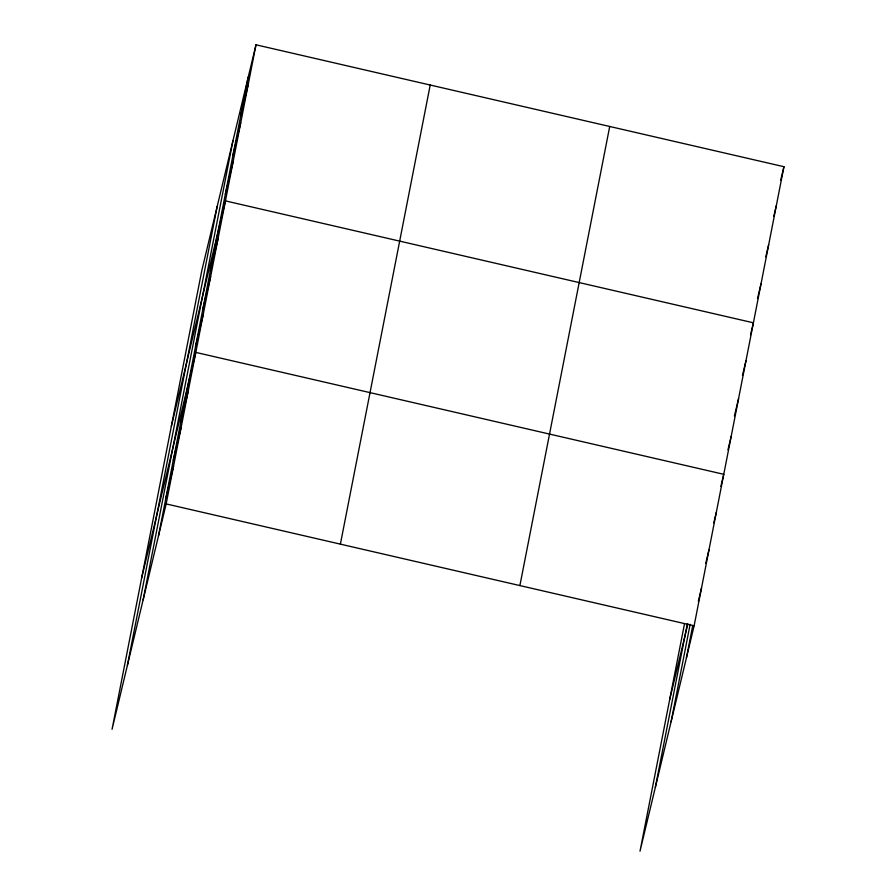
<?xml version="1.0" encoding="UTF-8"?>
<svg xmlns="http://www.w3.org/2000/svg" width="896" height="896" viewBox="0 0 896 896"><rect width="100%" height="100%" fill="white"/><g stroke="black" fill="none" stroke-linecap="round" stroke-linejoin="round"><path stroke-width="1.34" d="M127.366 665.515L217.19 206.416M143.147 599.816L232.96 140.717M158.458 536.043L248.27 76.944M255.987 44.8L201.88 270.189L112.056 729.288L166.163 503.91L255.987 44.8L783.944 166.712L694.12 625.811L640.013 851.2L684.477 623.941M340.39 544.13L430.214 85.03M519.893 585.581L609.717 126.482M655.323 787.427L687.344 623.75M671.093 721.728L690.144 624.333M686.403 657.955L692.754 625.486M240.643 115.965L248.36 83.821M233.005 154.986L240.722 122.853M225.366 194.018L233.083 161.874M171.338 426.283L225.456 200.894L753.402 322.806L750.512 334.858M210.325 270.917L218.042 238.773M202.91 308.784L210.627 276.651M195.507 346.662L203.224 314.53M141.702 577.786L195.81 352.397L723.766 474.309L720.866 486.36M180.678 422.419L188.395 390.275M173.275 460.298L180.992 428.154M165.861 498.165L173.578 466.032M780.73 180.096L783.944 166.712M773.73 216.451L776.306 205.733M765.778 256.805L768.667 244.754M757.501 298.514L761.04 283.786M742.459 375.413L745.987 360.685M734.406 415.968L738.584 398.552M727.955 449.826L731.17 436.43M669.648 699.698L687.859 623.851M713.776 522.894L716.352 512.187M705.723 563.45L708.938 550.066M698.32 601.328L701.534 587.933M166.163 503.91L694.12 625.811"/></g></svg>
